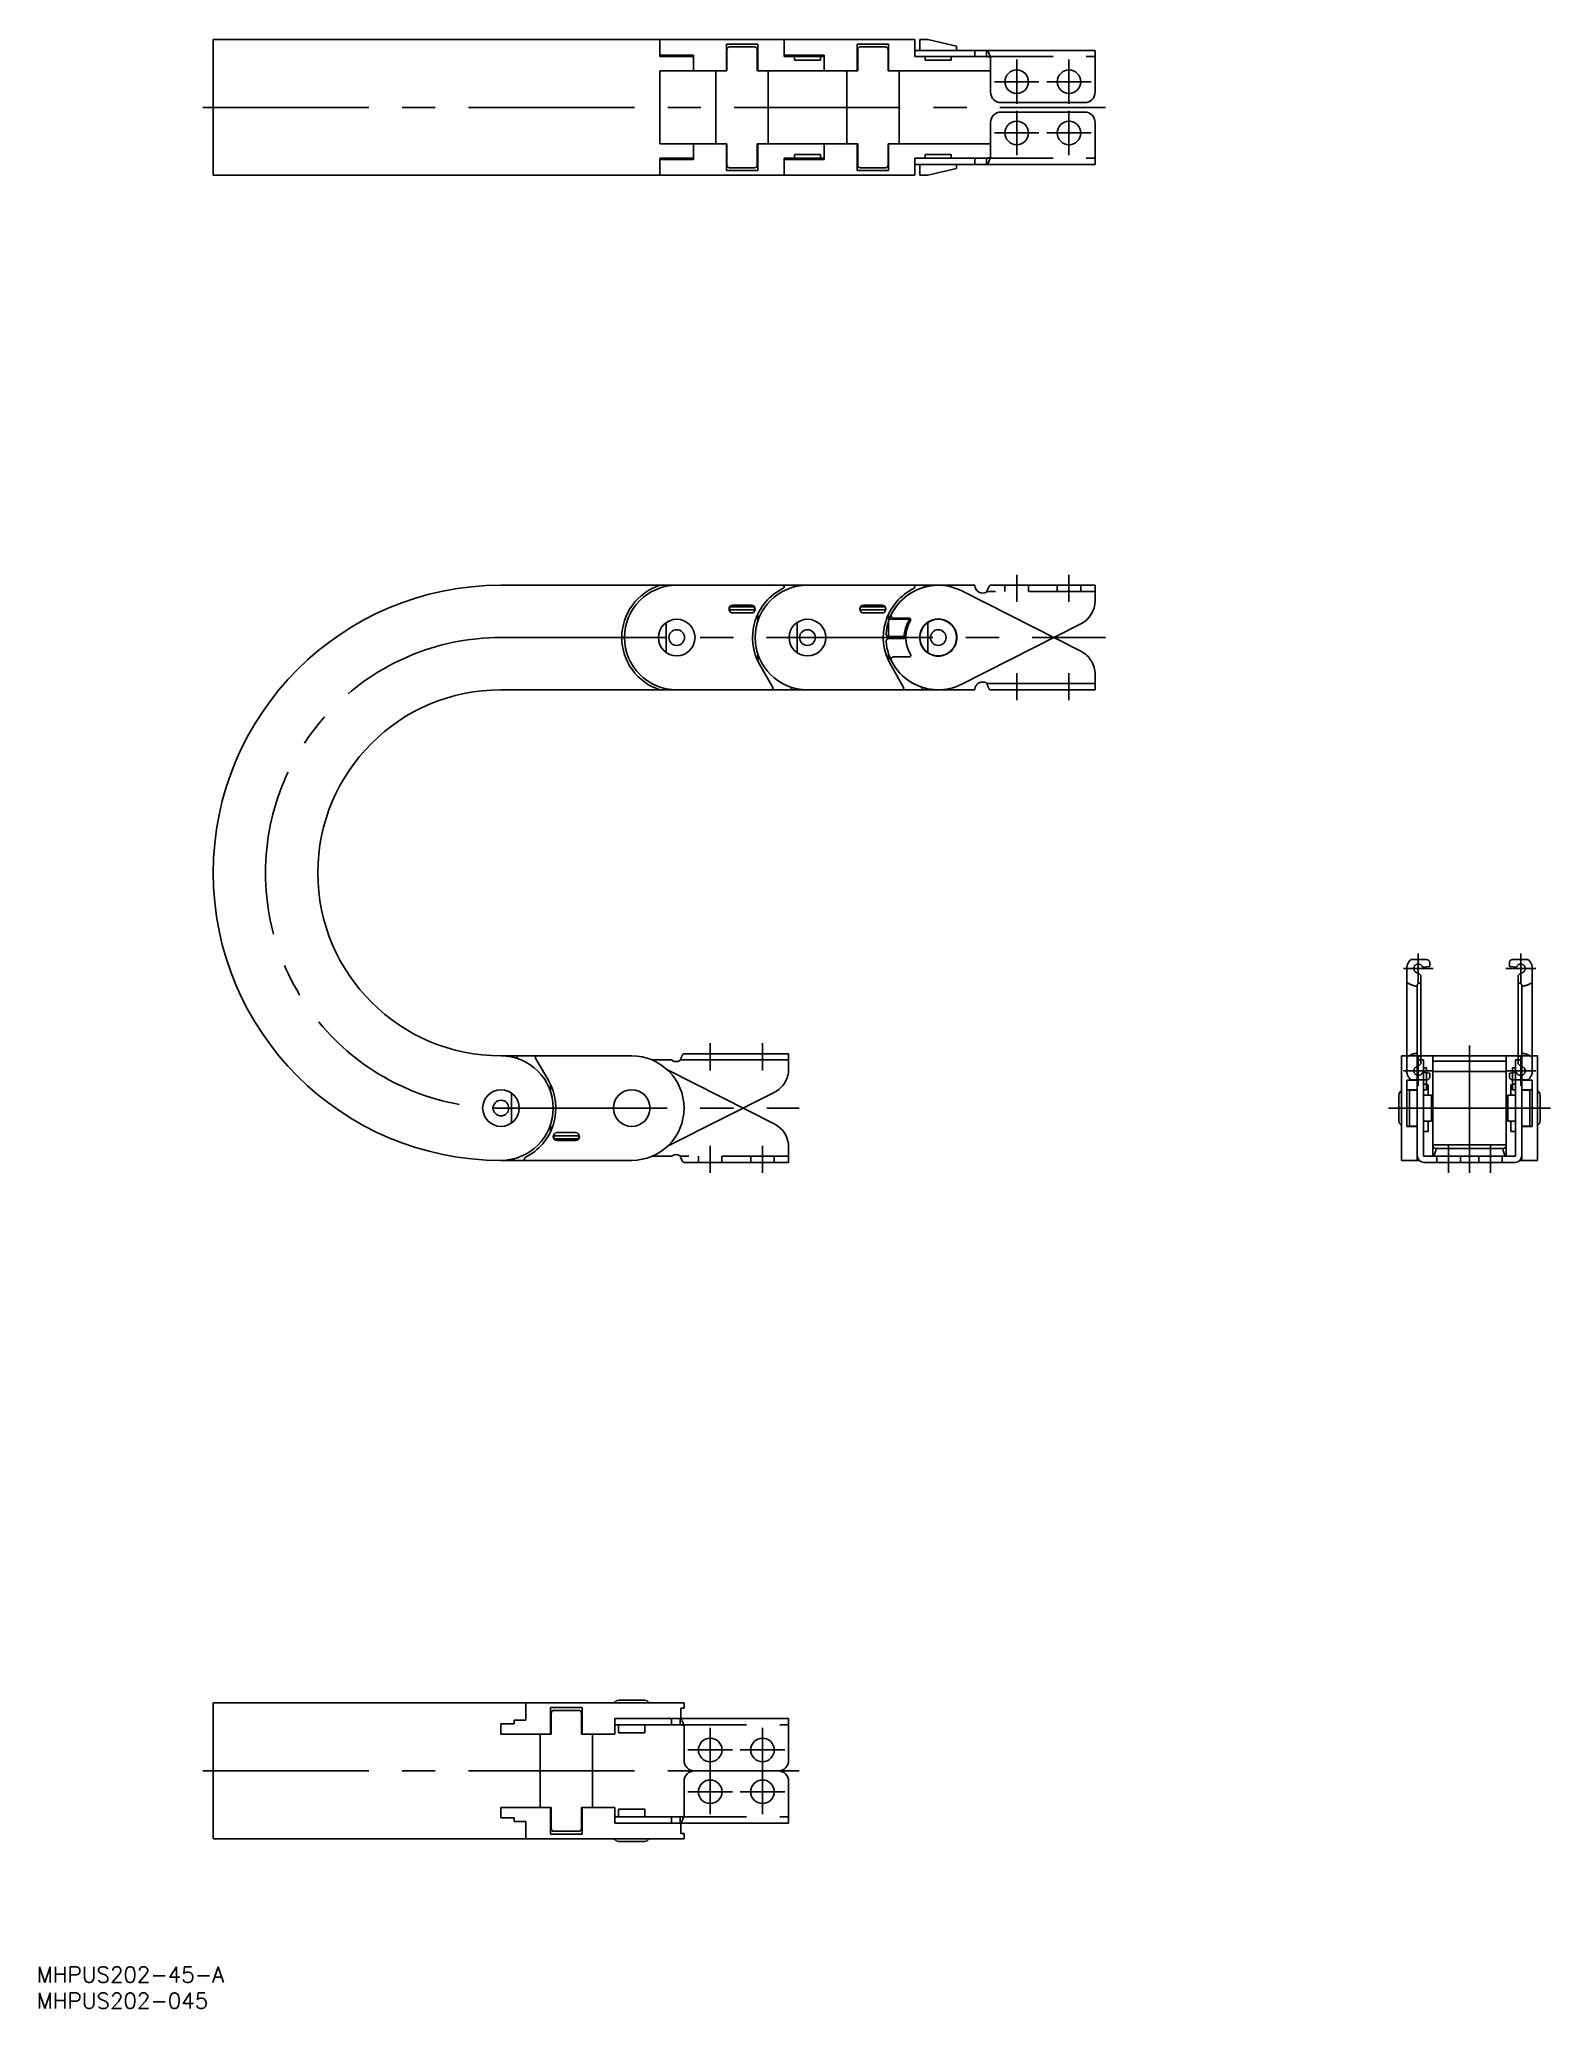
# Model space of a CAD drawing. Extents: x -113 to 176, y -172 to 204.
import ezdxf

# ---------------------------------------------------------------- set-up
doc = ezdxf.new("R2010")
doc.units = 0
for name, pattern in [('CENTER', [50.8, 31.75, -6.35, 6.35, -6.35]), ('DASHED', [19.05, 12.7, -6.35]), ('PHANTOM', [63.5, 31.75, -6.35, 6.35, -6.35, 6.35, -6.35])]:
    doc.linetypes.add(name, pattern=pattern)
doc.layers.get('0').update_dxf_attribs({"linetype": 'CONTINUOUS'})
doc.layers.add('CENTER', color=1, linetype='CENTER')
doc.styles.get("Standard").update_dxf_attribs({"font": 'txt.shx', "height": 3, "bigfont": 'bigfont.shx'})

msp = doc.modelspace()

# ---------------------------------------------------------------- linework, layer by layer
at = {"color": 7, "linetype": 'CONTINUOUS'}
for p, q in [((-80.01, 204.41), (54.15, 204.41)), ((-80.01, 204.41), (-80.01, 178.41)), ((5.4, 201.11), (5.4, 204.41)), ((18.1, 203.51), (24.1, 203.51)), ((18.1, 203.51), (18.1, 198.41)), ((24.1, 203.51), (24.1, 198.41)), ((29.15, 201.11), (29.15, 204.41)), ((43.1, 203.51), (49.1, 203.51)), ((43.1, 203.51), (43.1, 198.41)), ((49.1, 203.51), (49.1, 198.41)), ((54.15, 201.11), (54.15, 204.41)), ((55.1, 204.41), (55.1, 202.31)), ((56.6, 204.41), (55.1, 204.41)), ((62.1, 203.09), (56.6, 204.41)), ((5.4, 201.41), (11.8, 201.41)), ((11.8, 201.11), (5.4, 201.11)), ((11.8, 201.41), (11.8, 198.41)), ((18.2, 201.96), (18.1, 201.96)), ((18.1, 200.46), (18.2, 200.46)), ((18.2, 198.41), (18.2, 202.47)), ((23.5, 202.97), (18.7, 202.97)), ((24, 202.47), (24, 198.41)), ((24.1, 201.96), (24, 201.96)), ((24, 200.46), (24.1, 200.46)), ((29.15, 201.41), (36.8, 201.41)), ((29.15, 201.11), (36.8, 201.11)), ((30.1, 201.41), (30.1, 201.11)), ((31.1, 200.41), (31.1, 201.11)), ((36.1, 200.41), (31.1, 200.41)), ((36.1, 200.41), (36.1, 201.11)), ((36.8, 201.41), (36.8, 198.41)), ((43.2, 201.96), (43.1, 201.96)), ((43.1, 200.46), (43.2, 200.46)), ((43.2, 198.41), (43.2, 202.47)), ((48.5, 202.97), (43.7, 202.97)), ((49, 202.47), (49, 198.41)), ((49.1, 202.31), (49, 202.31)), ((49.1, 201.96), (49, 201.96)), ((49, 200.46), (49.1, 200.46)), ((88.6, 202.31), (54.15, 202.31)), ((67.85, 201.11), (54.15, 201.11)), ((56.1, 200.41), (56.1, 201.11)), ((61.1, 200.41), (56.1, 200.41)), ((61.1, 200.41), (61.1, 201.11)), ((62.1, 202.31), (62.1, 203.09)), ((65.6, 201.11), (65.6, 202.31)), ((67.85, 201.11), (67.85, 202.31)), ((68.6, 194.31), (68.6, 201.01)), ((88.6, 202.31), (88.6, 194.31)), ((5.4, 184.41), (5.4, 198.41)), ((18.2, 198.41), (5.4, 198.41)), ((16.1, 198.41), (16.1, 184.41)), ((18.1, 199.31), (18.2, 199.31)), ((24, 199.31), (24.1, 199.31)), ((43.2, 198.41), (24, 198.41)), ((26.1, 198.41), (26.1, 184.41)), ((41.1, 198.41), (41.1, 184.41)), ((43.1, 199.31), (43.2, 199.31)), ((49, 199.31), (49.1, 199.31)), ((68.6, 198.41), (49, 198.41)), ((51.1, 198.41), (51.1, 184.41)), ((86.6, 192.31), (70.6, 192.31)), ((68.6, 181.81), (68.6, 188.51)), ((70.6, 190.51), (86.6, 190.51)), ((88.6, 188.51), (88.6, 180.51)), ((18.2, 184.41), (5.4, 184.41)), ((11.8, 181.71), (5.4, 181.71)), ((5.4, 178.41), (5.4, 181.71)), ((5.4, 181.41), (11.8, 181.41)), ((11.8, 181.41), (11.8, 184.41)), ((18.1, 184.41), (18.1, 179.31)), ((18.1, 183.51), (18.2, 183.51)), ((18.2, 182.36), (18.1, 182.36)), ((18.1, 180.86), (18.2, 180.86)), ((18.2, 180.35), (18.2, 184.41)), ((43.2, 184.41), (24, 184.41)), ((24, 184.41), (24, 180.35)), ((24, 183.51), (24.1, 183.51)), ((24.1, 182.36), (24, 182.36)), ((24, 180.86), (24.1, 180.86)), ((24.1, 184.41), (24.1, 179.31)), ((29.15, 178.41), (29.15, 181.71)), ((29.15, 181.71), (36.8, 181.71)), ((29.15, 181.41), (36.8, 181.41)), ((30.1, 181.71), (30.1, 181.41)), ((36.1, 182.41), (31.1, 182.41)), ((31.1, 182.41), (31.1, 181.71)), ((36.1, 182.41), (36.1, 181.71)), ((36.8, 181.41), (36.8, 184.41)), ((43.1, 184.41), (43.1, 179.31)), ((43.1, 183.51), (43.2, 183.51)), ((43.2, 182.36), (43.1, 182.36)), ((43.1, 180.86), (43.2, 180.86)), ((43.2, 180.35), (43.2, 184.41)), ((68.6, 184.41), (49, 184.41)), ((49, 184.41), (49, 180.35)), ((49, 183.51), (49.1, 183.51)), ((49.1, 182.36), (49, 182.36)), ((49, 180.86), (49.1, 180.86)), ((49.1, 184.41), (49.1, 179.31)), ((67.85, 181.71), (54.15, 181.71)), ((54.15, 178.41), (54.15, 181.71)), ((61.1, 182.41), (56.1, 182.41)), ((56.1, 182.41), (56.1, 181.71)), ((61.1, 182.41), (61.1, 181.71)), ((65.6, 180.51), (65.6, 181.71)), ((67.85, 181.71), (67.85, 180.51)), ((-80.01, 178.41), (54.15, 178.41)), ((18.1, 179.31), (24.1, 179.31)), ((23.5, 179.85), (18.7, 179.85)), ((43.1, 179.31), (49.1, 179.31)), ((48.5, 179.85), (43.7, 179.85)), ((49.1, 180.51), (49, 180.51)), ((88.6, 180.51), (54.15, 180.51)), ((55.1, 180.51), (55.1, 178.41)), ((56.6, 178.41), (55.1, 178.41)), ((62.1, 179.73), (56.6, 178.41)), ((62.1, 179.73), (62.1, 180.51)), ((65.6, 100), (-25.01, 100)), ((31.1, 100), (31.1, 99.68)), ((56.1, 100), (56.1, 99.68)), ((68.6, 100), (88.6, 100)), ((88.6, 97.07), (88.6, 100)), ((18.7, 95.82), (18.7, 95.3)), ((23.5, 95.3), (18.7, 95.3)), ((23.47, 95.87), (18.73, 95.87)), ((22.85, 96.2), (19.35, 96.2)), ((19.35, 94.7), (22.85, 94.7)), ((23.5, 95.82), (23.5, 95.3)), ((24.1, 94.47), (24.1, 93.12)), ((43.7, 95.82), (43.7, 95.3)), ((48.5, 95.3), (43.7, 95.3)), ((48.47, 95.87), (43.73, 95.87)), ((47.85, 96.2), (44.35, 96.2)), ((44.35, 94.7), (47.85, 94.7)), ((48.5, 95.82), (48.5, 95.3)), ((49.1, 94.47), (49.1, 89.8)), ((6.6, 92.87), (6.6, 87.13)), ((24.23, 93.5), (24.1, 93.5)), ((31.6, 92.87), (31.6, 87.13)), ((53.12, 93.5), (49.1, 93.5)), ((50.08, 93.7), (53.06, 93.7)), ((56.6, 92.87), (56.6, 87.13)), ((58.01, 93.5), (59.19, 93.5)), ((63.12, 81.08), (85.86, 92.61)), ((24.1, 86.88), (24.1, 85.53)), ((49.1, 90), (52.1, 90)), ((49.1, 86.88), (49.1, 85.53)), ((52.1, 89.8), (49.13, 89.8)), ((24.51, 84.75), (26.99, 80.45)), ((49.51, 84.75), (51.99, 80.45)), ((-25.01, 80), (58.6, 80)), ((30.59, 80.46), (30.45, 80)), ((55.59, 80.46), (55.45, 80)), ((0, 10), (-25.01, 10)), ((-21.99, 9.54), (-21.85, 10)), ((-15.91, 5.25), (-18.39, 9.55)), ((147.18, 10), (173.18, 10)), ((147.18, -10), (147.18, 10)), ((150.18, 10), (150.18, -9.1)), ((151.38, 9.2), (150.18, 9.2)), ((151.38, 9.2), (151.38, -9.1)), ((151.98, 7.69), (151.38, 7.69)), ((151.98, 7.69), (151.98, 3.5)), ((153.18, 10), (153.18, -9.2)), ((153.18, 9), (167.18, 9)), ((167.18, -9.2), (167.18, 10)), ((168.38, 7.69), (168.38, 3.5)), ((168.38, 7.69), (168.98, 7.69)), ((168.98, -9.1), (168.98, 9.2)), ((168.98, 9.2), (170.18, 9.2)), ((170.18, 10), (170.18, -9.1)), ((173.18, -10), (173.18, 10)), ((-15.5, 3.12), (-15.5, 4.47)), ((6.83, 7.31), (27.25, -3.01)), ((148.18, -3.5), (148.18, 5.37)), ((148.18, 5.37), (150.18, 5.37)), ((151.98, 4.6), (151.38, 4.6)), ((151.98, 4.47), (152.28, 4.47)), ((152.28, 4.47), (152.28, 2.5)), ((153.18, 7), (167.18, 7)), ((168.38, 4.47), (168.08, 4.47)), ((168.08, 4.47), (168.08, 2.5)), ((168.38, 4.6), (168.98, 4.6)), ((172.18, 5.37), (170.18, 5.37)), ((172.18, 5.37), (172.18, -3.5)), ((-23, -2.87), (-23, 2.87)), ((146.68, 2.45), (146.68, -2.45)), ((148.18, 3.5), (150.18, 3.5)), ((148.68, 3.5), (148.68, -3.5)), ((150.18, 3.45), (148.68, 3.45)), ((151.98, 3.5), (151.38, 3.5)), ((152.88, 2.5), (151.38, 2.5)), ((152.88, 2.5), (152.88, -2.5)), ((167.48, 2.5), (167.48, -2.5)), ((168.98, 2.5), (167.48, 2.5)), ((168.38, 3.5), (168.98, 3.5)), ((172.18, 3.5), (170.18, 3.5)), ((171.68, 3.45), (170.18, 3.45)), ((171.68, 3.5), (171.68, -3.5)), ((173.68, 2.45), (173.68, -2.45)), ((-15.63, -3.5), (-15.5, -3.5)), ((-15.5, -4.47), (-15.5, -3.12)), ((150.18, -3.5), (148.18, -3.5)), ((148.68, -3.45), (150.18, -3.45)), ((151.38, -2.5), (152.88, -2.5)), ((152.28, -2.5), (152.28, -4.47)), ((167.48, -2.5), (168.98, -2.5)), ((168.08, -2.5), (168.08, -4.47)), ((170.18, -3.45), (171.68, -3.45)), ((170.18, -3.5), (172.18, -3.5)), ((-14.9, -5.3), (-10.1, -5.3)), ((-14.9, -5.3), (-14.9, -5.82)), ((-14.87, -5.87), (-10.13, -5.87)), ((-10.75, -4.7), (-14.25, -4.7)), ((-14.25, -6.2), (-10.75, -6.2)), ((-10.1, -5.82), (-10.1, -5.3)), ((30, -7.48), (30, -10.4)), ((152.28, -4.47), (151.38, -4.47)), ((153.18, -7), (167.18, -7)), ((168.08, -4.47), (168.98, -4.47)), ((-25.01, -10), (0, -10)), ((-22.5, -10), (-22.5, -9.68)), ((7.6, -9.2), (3.92, -9.2)), ((30, -10.4), (10, -10.4)), ((147.18, -10), (150.54, -10)), ((150.18, -9.2), (150.18, -9.2)), ((150.18, -9.2), (150.18, -10)), ((168.88, -9.2), (151.48, -9.2)), ((168.88, -10.4), (151.48, -10.4)), ((153.68, -7.7), (166.68, -7.7)), ((160.18, -9.2), (160.18, -10.4)), ((173.18, -10), (169.82, -10)), ((170.17, -9.2), (170.18, -9.2)), ((170.18, -9.2), (170.18, -10)), ((-80.01, -113.77), (10, -113.77)), ((-80.01, -113.77), (-80.01, -139.77)), ((-20.25, -117.07), (-20.25, -113.77)), ((-15.5, -119.77), (-15.5, -114.67)), ((-9.5, -114.67), (-15.5, -114.67)), ((-15.4, -116.22), (-15.5, -116.22)), ((-15.4, -119.77), (-15.4, -115.71)), ((-14.9, -115.21), (-10.1, -115.21)), ((-9.6, -115.71), (-9.6, -119.77)), ((-9.5, -116.22), (-9.6, -116.22)), ((-9.5, -119.77), (-9.5, -114.67)), ((-2.45, -113.27), (2.45, -113.27)), ((9.37, -116.77), (9.37, -114.77)), ((9.37, -114.77), (10, -114.77)), ((10, -114.77), (10, -113.77)), ((-25, -117.77), (-22.5, -117.77)), ((-25, -117.77), (-25, -119.77)), ((-25, -119.77), (-15.4, -119.77)), ((-20.25, -117.07), (-22.5, -117.07)), ((-22.5, -117.77), (-22.5, -117.07)), ((-17.5, -133.77), (-17.5, -119.77)), ((-15.5, -117.72), (-15.4, -117.72)), ((-15.4, -118.87), (-15.5, -118.87)), ((-9.6, -117.72), (-9.5, -117.72)), ((-9.5, -118.87), (-9.6, -118.87)), ((-9.6, -119.77), (-3.2, -119.77)), ((-7.5, -133.77), (-7.5, -119.77)), ((30, -116.77), (-3.2, -116.77)), ((-3.2, -116.77), (-3.2, -119.77)), ((9.25, -117.97), (-3.2, -117.97)), ((-2.5, -117.97), (-2.5, -119.47)), ((-2.5, -119.47), (2.5, -119.47)), ((2.5, -119.47), (2.5, -117.97)), ((7.6, -117.97), (7.6, -116.77)), ((9.25, -117.97), (9.25, -116.77)), ((10, -124.77), (10, -118.07)), ((30, -124.77), (30, -116.77)), ((28, -126.77), (12, -126.77)), ((10, -128.77), (10, -135.47)), ((30, -136.77), (30, -128.77)), ((-25, -133.77), (-15.4, -133.77)), ((-25, -135.77), (-25, -133.77)), ((-15.5, -138.87), (-15.5, -133.77)), ((-15.4, -134.67), (-15.5, -134.67)), ((-15.4, -137.82), (-15.4, -133.77)), ((-9.6, -133.77), (-3.2, -133.77)), ((-9.6, -133.77), (-9.6, -137.82)), ((-9.5, -134.67), (-9.6, -134.67)), ((-9.5, -138.87), (-9.5, -133.77)), ((-3.2, -136.77), (-3.2, -133.77)), ((9.25, -135.57), (-3.2, -135.57)), ((2.5, -134.07), (-2.5, -134.07)), ((-2.5, -134.07), (-2.5, -135.57)), ((2.5, -135.57), (2.5, -134.07)), ((7.6, -135.57), (7.6, -136.77)), ((9.25, -135.57), (9.25, -136.77)), ((-25, -135.77), (-22.5, -135.77)), ((-22.5, -135.77), (-22.5, -136.47)), ((-20.25, -136.47), (-22.5, -136.47)), ((-20.25, -136.47), (-20.25, -139.77)), ((-15.4, -135.82), (-15.5, -135.82)), ((-15.5, -137.32), (-15.4, -137.32)), ((-9.5, -138.87), (-15.5, -138.87)), ((-14.9, -138.32), (-10.1, -138.32)), ((-9.5, -135.82), (-9.6, -135.82)), ((-9.6, -137.32), (-9.5, -137.32)), ((30, -136.77), (-3.2, -136.77)), ((9.37, -136.77), (9.37, -138.77)), ((10, -138.77), (9.37, -138.77)), ((10, -139.77), (10, -138.77)), ((-80.01, -139.77), (10, -139.77)), ((2.45, -140.27), (-2.45, -140.27))]:
    msp.add_line(p, q, dxfattribs=at)
at = {"color": 3, "linetype": 'DASHED'}
for p, q in [((67.85, 201.11), (88.6, 201.11)), ((67.85, 181.71), (88.6, 181.71)), ((88.6, 98.8), (67.88, 98.8)), ((71.35, 98.8), (71.35, 100)), ((75.85, 100), (75.85, 98.8)), ((81.35, 98.8), (81.35, 100)), ((85.85, 100), (85.85, 98.8)), ((30, -9.2), (9.28, -9.2)), ((12.75, -10.4), (12.75, -9.2)), ((17.25, -9.2), (17.25, -10.4)), ((22.75, -10.4), (22.75, -9.2)), ((27.25, -9.2), (27.25, -10.4)), ((153.93, -10.4), (153.93, -9.2)), ((158.43, -9.2), (158.43, -10.4)), ((161.93, -10.4), (161.93, -9.2)), ((166.43, -9.2), (166.43, -10.4)), ((9.25, -117.97), (30, -117.97)), ((9.25, -135.57), (30, -135.57))]:
    msp.add_line(p, q, dxfattribs=at)
at = {"color": 3, "linetype": 'PHANTOM'}
for p, q in [((63.12, 98.92), (85.86, 87.39)), ((52.1, 90.2), (49.13, 90.2)), ((50.08, 86.3), (53.06, 86.3)), ((73.6, 78), (73.6, 83.2)), ((83.6, 78), (83.6, 83.2)), ((88.6, 82.93), (88.6, 80)), ((65.6, 80), (58.6, 80)), ((88.6, 81.2), (67.88, 81.2)), ((68.6, 80), (88.6, 80)), ((147.53, 26.7), (153.23, 26.7)), ((148.18, 7.1), (148.18, 26.7)), ((148.98, 28.4), (151.97, 28.4)), ((150.38, 29.55), (150.38, 23.85)), ((151.19, 26.96), (152.57, 27.09)), ((152.57, 27.09), (152.57, 27.8)), ((172.83, 26.7), (167.13, 26.7)), ((167.79, 27.09), (167.79, 27.8)), ((169.17, 26.96), (167.79, 27.09)), ((171.37, 28.4), (168.39, 28.4)), ((169.98, 29.55), (169.98, 23.85)), ((172.18, 7.1), (172.18, 26.7)), ((148.18, 23.9), (148.45, 23.9)), ((150.17, 23.4), (150.17, 10.4)), ((150.37, 25.85), (150.87, 25.35)), ((150.67, 23.9), (150.87, 23.9)), ((150.87, 25.35), (150.87, 8.45)), ((169.99, 25.85), (169.49, 25.35)), ((169.49, 25.35), (169.49, 8.45)), ((169.69, 23.9), (169.49, 23.9)), ((170.19, 23.4), (170.19, 10.4)), ((172.18, 23.9), (171.91, 23.9)), ((15, 7.2), (15, 12.4)), ((25, 7.2), (25, 12.4)), ((7.6, 9.2), (3.92, 9.2)), ((30, 9.2), (9.28, 9.2)), ((30, 10.4), (10, 10.4)), ((30, 7.48), (30, 10.4)), ((148.18, 9.9), (148.45, 9.9)), ((150.37, 7.95), (150.87, 8.45)), ((150.38, 4.25), (150.38, 9.95)), ((150.67, 9.9), (150.87, 9.9)), ((169.69, 9.9), (169.49, 9.9)), ((169.99, 7.95), (169.49, 8.45)), ((169.98, 4.25), (169.98, 9.95)), ((172.18, 9.9), (171.91, 9.9)), ((147.53, 7.1), (153.23, 7.1)), ((148.98, 5.4), (151.97, 5.4)), ((151.19, 6.84), (152.57, 6.71)), ((152.57, 6.71), (152.57, 6)), ((172.83, 7.1), (167.13, 7.1)), ((169.17, 6.84), (167.79, 6.71)), ((167.79, 6.71), (167.79, 6)), ((171.37, 5.4), (168.39, 5.4)), ((6.83, -7.31), (27.25, 3.01))]:
    msp.add_line(p, q, dxfattribs=at)
at = {"color": 7, "linetype": 'CONTINUOUS'}
for centre, radius in [((73.6, 196.31), 2.25), ((83.6, 196.31), 2.25), ((73.6, 186.51), 2.25), ((83.6, 186.51), 2.25), ((8.6, 90), 3.5), ((8.6, 90), 1.5), ((33.6, 90), 3.5), ((33.6, 90), 1.5), ((58.6, 90), 3.55), ((58.6, 90), 3.5), ((58.6, 90), 1.5), ((-25, 0), 3.5), ((-25, 0), 1.5), ((0, 0), 3.5), ((15, -122.77), 2.25), ((25, -122.77), 2.25), ((15, -130.77), 2.25), ((25, -130.77), 2.25)]:
    msp.add_circle(centre, radius, dxfattribs=at)
at = {"color": 3, "linetype": 'PHANTOM'}
msp.add_circle((58.6, 90), 3.55, dxfattribs=at)
at = {"color": 7, "linetype": 'CONTINUOUS'}
for centre, radius, start, end in [((18.7, 202.47), 0.5, 90, 180), ((23.5, 202.47), 0.5, 0, 90), ((43.7, 202.47), 0.5, 90, 180), ((48.5, 202.47), 0.5, 0, 90), ((67.83, 202.06), 0.256, 41.1327, 86.2404), ((67.76, 197.6), 3.51, 76.2228, 88.6213), ((67, 201.31), 1.38, 23.5949, 41.8819), ((59.17, 197.72), 9.98, 19.2452, 24.4731), ((70.6, 194.31), 2, 180, 270), ((86.6, 194.31), 2, 270, 0), ((70.6, 188.51), 2, 90, 180), ((86.6, 188.51), 2, 0, 90), ((67.76, 185.22), 3.51, 271.3787, 283.7772), ((67, 181.52), 1.38, 318.1181, 336.4051), ((59.17, 185.1), 9.98, 335.5269, 340.7548), ((18.7, 180.35), 0.5, 180, 270), ((23.5, 180.35), 0.5, 270, 0), ((43.7, 180.35), 0.5, 180, 270), ((48.5, 180.35), 0.5, 270, 0), ((67.83, 180.77), 0.256, 273.7596, 318.8673), ((-25.01, 45), 55, 90, 270), ((8.6, 90), 10.5, 107.7528, 252.2472), ((8.6, 90), 10, 90, 270), ((33.6, 90), 10.5, 116.0843, 210), ((33.6, 90), 10, 90, 270), ((28.85, 99.7), 0.3, 296.0843, 90), ((58.6, 90), 10.5, 116.0843, 210), ((58.6, 90), 10, 90, 153.7617), ((53.85, 99.7), 0.3, 296.0843, 90), ((67.1, 100), 1.5, 180, 299.9264), ((74, 96.69), 6.47, 151.2539, 161.9159), ((68.71, 99.56), 0.451, 103.7318, 147.5726), ((19.35, 95.45), 0.75, 90, 270), ((18.7, 95.8), 0.5, 260.0563, 270), ((22.85, 95.45), 0.75, 270, 90), ((23.5, 95.8), 0.5, 270, 279.9437), ((44.35, 95.45), 0.75, 90, 270), ((43.7, 95.8), 0.5, 260.0563, 270), ((47.85, 95.45), 0.75, 270, 90), ((48.5, 95.8), 0.5, 270, 279.9437), ((50.08, 94.2), 0.5, 153.7617, 270), ((83.6, 97.07), 5, 296.8883, 0), ((58.6, 90), 6.5, 147.421, 180), ((58.6, 90), 6.2, 148.4611, 179.1185), ((53.06, 93.4), 0.3, 328.4611, 90), ((49.13, 89.3), 0.5, 90, 184.2256), ((58.6, 90), 10, 184.2256, 296.8883), ((52.1, 90.1), 0.3, 270, 359.1185), ((-25.01, 45), 35, 90, 270), ((26.73, 80.3), 0.3, 270, 30), ((51.73, 80.3), 0.3, 270, 30), ((-25, 0), 10, 270, 90), ((-18.13, 9.7), 0.3, 90, 210), ((0, 0), 10, 270, 90), ((-25, 0), 10.5, 296.0843, 30), ((147.68, 2.45), 1, 120, 180), ((172.68, 2.45), 1, 0, 60), ((25, -7.48), 5, 0, 63.1979), ((147.68, -2.45), 1, 180, 240), ((172.68, -2.45), 1, 300, 0), ((-14.25, -5.45), 0.75, 90, 270), ((-14.9, -5.8), 0.5, 90, 99.9437), ((-10.75, -5.45), 0.75, 270, 90), ((-10.1, -5.8), 0.5, 80.0563, 90), ((153.68, -7.2), 0.5, 180, 270), ((166.68, -7.2), 0.5, 270, 0), ((-20.25, -9.7), 0.3, 116.0843, 270), ((8.5, -10.4), 1.5, 60.0736, 126.8699), ((15.4, -7.09), 6.47, 198.0841, 208.7461), ((10.11, -9.96), 0.451, 212.4274, 256.2682), ((151.48, -9.1), 1.3, 180, 270), ((151.48, -9.1), 0.1, 180, 270), ((150.38, -7.5), 3.4, 330, 356.6277), ((169.98, -7.5), 3.4, 183.3723, 210), ((168.88, -9.1), 1.3, 270, 0), ((168.88, -9.1), 0.1, 270, 0), ((-14.9, -115.71), 0.5, 90, 180), ((-10.1, -115.71), 0.5, 0, 90), ((-2.45, -114.27), 1, 90, 150), ((2.45, -114.27), 1, 30, 90), ((9.23, -117.01), 0.247, 41.9072, 86.5746), ((9.16, -121.48), 3.51, 76.2228, 88.6213), ((8.27, -117.86), 1.53, 23.7089, 41.5936), ((-0.14, -121.63), 10.74, 19.3847, 24.0794), ((12, -124.77), 2, 180, 270), ((12, -128.77), 2, 90, 180), ((28, -124.77), 2, 270, 0), ((28, -128.77), 2, 0, 90), ((9.16, -132.06), 3.51, 271.3787, 283.7772), ((-0.14, -131.9), 10.74, 335.9206, 340.6153), ((-14.9, -137.82), 0.5, 180, 270), ((-10.1, -137.82), 0.5, 270, 0), ((9.23, -136.52), 0.247, 273.4254, 318.0928), ((8.27, -135.67), 1.53, 318.4064, 336.2911), ((-2.45, -139.27), 1, 210, 270), ((2.45, -139.27), 1, 270, 330)]:
    msp.add_arc(centre, radius, start, end, dxfattribs=at)
at = {"color": 3, "linetype": 'PHANTOM'}
for centre, radius, start, end in [((58.6, 90), 10, 63.1117, 175.7744), ((49.13, 90.7), 0.5, 175.7744, 270), ((52.1, 89.9), 0.3, 0.8815, 90), ((58.6, 90), 6.2, 180.8815, 211.5389), ((53.06, 86.6), 0.3, 270, 31.5389), ((83.6, 82.93), 5, 0, 63.1117), ((50.08, 85.8), 0.5, 90, 206.2383), ((58.6, 90), 10, 206.2383, 270), ((67.1, 80), 1.5, 60.0736, 180), ((74, 83.31), 6.47, 198.0841, 208.7461), ((68.71, 80.44), 0.451, 212.4274, 256.2682), ((150.38, 26.7), 2.2, 129.4006, 180), ((150.38, 26.7), 0.85, 18.0751, 269.3881), ((151.97, 27.8), 0.6, 0, 90), ((168.39, 27.8), 0.6, 90, 180), ((169.98, 26.7), 0.85, 270.6119, 161.9249), ((169.98, 26.7), 2.2, 360, 50.5994), ((150.38, 26.7), 3.4, 235.4397, 266.442), ((150.67, 23.4), 0.5, 90, 180), ((169.69, 23.4), 0.5, 0, 90), ((169.98, 26.7), 3.4, 273.558, 304.5603), ((8.5, 10.4), 1.5, 233.1301, 299.9264), ((15.4, 7.09), 6.47, 151.2539, 161.9159), ((10.11, 9.96), 0.451, 103.7318, 147.5726), ((150.38, 7.1), 3.4, 93.558, 124.5603), ((150.38, 7.1), 0.85, 90.6119, 341.9249), ((150.67, 10.4), 0.5, 180, 270), ((169.98, 7.1), 0.85, 198.0751, 89.3881), ((169.69, 10.4), 0.5, 270, 0), ((169.98, 7.1), 3.4, 55.4397, 86.442), ((25, 7.48), 5, 296.8021, 0), ((150.38, 7.1), 2.2, 180, 230.5994), ((151.97, 6), 0.6, 270, 0), ((168.39, 6), 0.6, 180, 270), ((169.98, 7.1), 2.2, 309.4006, 0)]:
    msp.add_arc(centre, radius, start, end, dxfattribs=at)
at = {"layer": 'CENTER', "color": 1, "linetype": 'CENTER'}
for p, q in [((73.6, 192.06), (73.6, 200.56)), ((83.6, 192.06), (83.6, 200.56)), ((69.35, 196.31), (77.85, 196.31)), ((79.35, 196.31), (87.85, 196.31)), ((-82.01, 191.41), (90.6, 191.41)), ((73.6, 182.26), (73.6, 190.76)), ((83.6, 182.26), (83.6, 190.76)), ((69.35, 186.51), (77.85, 186.51)), ((79.35, 186.51), (87.85, 186.51)), ((73.6, 102), (73.6, 96.8)), ((83.6, 102), (83.6, 96.8)), ((-25.01, 90), (90.6, 90)), ((160.18, 12), (160.18, -12.4)), ((-25, 0), (32, 0)), ((144.68, 0), (175.68, 0)), ((15, -7.2), (15, -12.4)), ((25, -7.2), (25, -12.4)), ((156.18, -7.2), (156.18, -12.4)), ((164.18, -7.2), (164.18, -12.4)), ((15, -135.02), (15, -118.52)), ((25, -135.02), (25, -118.52)), ((10.75, -122.77), (19.25, -122.77)), ((20.75, -122.77), (29.25, -122.77)), ((-82.01, -126.77), (32, -126.77)), ((10.75, -130.77), (19.25, -130.77)), ((20.75, -130.77), (29.25, -130.77))]:
    msp.add_line(p, q, dxfattribs=at)
msp.add_arc((-25.01, 45), 45, 90, 270, dxfattribs=at)

# ---------------------------------------------------------------- texts
at = {"color": 7, "linetype": 'CONTINUOUS'}
for s, p in [('MHPUS202-45-A', (-113.76, -167.24)), ('MHPUS202-045', (-113.76, -172.24))]:
    msp.add_text(s, height=3, dxfattribs=at).set_placement(p)

doc.saveas('drawing.dxf')
